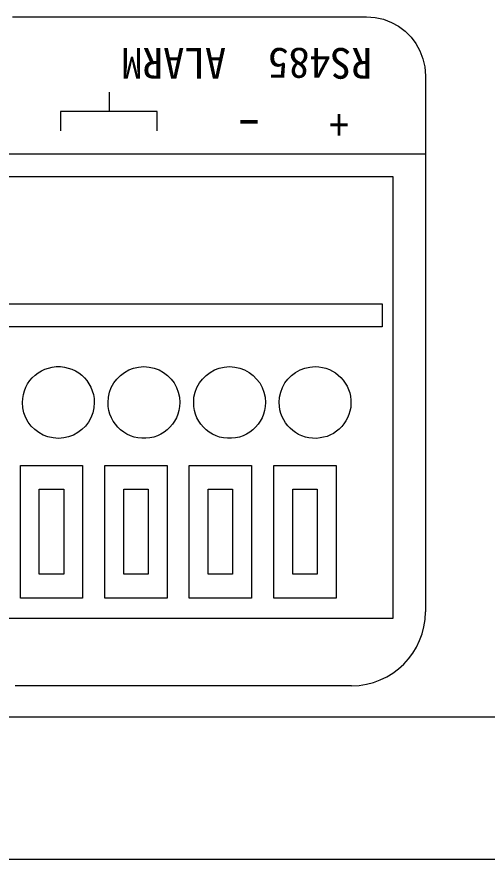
# Model space of a CAD drawing. Units: millimetres on the paper. Extents: x -139 to 141, y -98 to 91.
# Drawn here: x -20.29 to -16.87, y 60.87 to 67.01 of the extents above; entities that cross this region are included whole.
import ezdxf
from ezdxf.enums import TextEntityAlignment as Align

# ---------------------------------------------------------------- set-up
doc = ezdxf.new("R2010")
doc.units = ezdxf.units.MM
doc.layers.add('0-1_外形線', color=4, linetype='Continuous')
doc.styles.add('Arial Narrow', font='')
doc.styles.add('ＭＳ ゴシック', font='')
doc.styles.get('Arial Narrow').set_extended_font_data('Arial Narrow')
doc.styles.get('ＭＳ ゴシック').set_extended_font_data('MS Gothic')

msp = doc.modelspace()

# ---------------------------------------------------------------- linework, layer by layer
at = {"layer": '0-1_外形線'}
for p, q in [((-17.744, 67.011), (-17.744, 67.011)), ((-19.619, 66.461), (-19.619, 66.32)), ((-9.805, 61.905), (-20.218, 61.905)), ((-35.379, 60.871), (39.3, 60.871))]:
    msp.add_line(p, q, dxfattribs=at)
for points in [[(-20.323, 67.011), (-20.232, 67.011), (-20.141, 67.011), (-20.051, 67.011), (-19.962, 67.011), (-19.875, 67.011)], [(-19.875, 67.011), (-19.788, 67.011), (-19.702, 67.011), (-19.618, 67.011), (-19.535, 67.011), (-19.453, 67.011), (-19.412, 67.011), (-19.372, 67.011), (-19.332, 67.011), (-19.293, 67.011), (-19.253, 67.011), (-19.215, 67.011), (-19.176, 67.011), (-19.138, 67.011), (-19.101, 67.011), (-19.063, 67.011), (-19.026, 67.011), (-18.99, 67.011), (-18.954, 67.011), (-18.918, 67.011), (-18.883, 67.011), (-18.848, 67.011), (-18.813, 67.011), (-18.779, 67.011), (-18.746, 67.011), (-18.712, 67.011), (-18.68, 67.011), (-18.647, 67.011), (-18.616, 67.011), (-18.584, 67.011), (-18.553, 67.011), (-18.523, 67.011), (-18.493, 67.011), (-18.464, 67.011), (-18.435, 67.011), (-18.406, 67.011), (-18.379, 67.011), (-18.351, 67.011), (-18.324, 67.011), (-18.298, 67.011)], [(-18.298, 67.011), (-18.272, 67.011), (-18.247, 67.011), (-18.222, 67.011), (-18.198, 67.011), (-18.174, 67.011), (-18.151, 67.011), (-18.129, 67.011), (-18.107, 67.011), (-18.085, 67.011), (-18.065, 67.011), (-18.044, 67.011), (-18.025, 67.011), (-18.006, 67.011), (-17.987, 67.011), (-17.97, 67.011), (-17.953, 67.011), (-17.936, 67.011), (-17.92, 67.011), (-17.905, 67.011), (-17.89, 67.011), (-17.876, 67.011), (-17.863, 67.011), (-17.851, 67.011), (-17.839, 67.011), (-17.827, 67.011), (-17.817, 67.011), (-17.807, 67.011), (-17.798, 67.011), (-17.789, 67.011), (-17.781, 67.011), (-17.774, 67.011), (-17.768, 67.011), (-17.762, 67.011), (-17.758, 67.011), (-17.753, 67.011), (-17.75, 67.011), (-17.747, 67.011), (-17.745, 67.011), (-17.744, 67.011)], [(-17.744, 67.011), (-17.681, 67.007), (-17.62, 66.993), (-17.563, 66.971), (-17.511, 66.942), (-17.463, 66.906), (-17.42, 66.863), (-17.384, 66.816), (-17.355, 66.763), (-17.333, 66.706), (-17.32, 66.646), (-17.315, 66.582)], [(-17.315, 66.582), (-17.315, 66.576), (-17.315, 66.558), (-17.315, 66.529), (-17.315, 66.493), (-17.315, 66.449), (-17.315, 66.401), (-17.315, 66.296), (-17.315, 66.191), (-17.315, 66.142), (-17.315, 66.099), (-17.315, 66.062), (-17.315, 66.034), (-17.315, 66.016), (-17.315, 66.009)], [(-19.271, 66.179), (-19.271, 66.32), (-19.975, 66.32), (-19.975, 66.179)], [(-19.379, 66.009), (-19.426, 66.009), (-19.472, 66.009), (-19.519, 66.009), (-19.567, 66.009), (-19.614, 66.009), (-19.662, 66.009), (-19.759, 66.009), (-19.857, 66.009), (-19.956, 66.009), (-20.055, 66.009), (-20.156, 66.009), (-20.258, 66.009), (-20.361, 66.009)], [(-17.897, 66.009), (-17.925, 66.009), (-17.954, 66.009), (-17.984, 66.009), (-18.014, 66.009), (-18.045, 66.009), (-18.076, 66.009), (-18.108, 66.009), (-18.14, 66.009), (-18.173, 66.009), (-18.207, 66.009), (-18.241, 66.009), (-18.275, 66.009), (-18.31, 66.009), (-18.346, 66.009), (-18.382, 66.009), (-18.418, 66.009), (-18.455, 66.009), (-18.493, 66.009), (-18.531, 66.009), (-18.569, 66.009), (-18.608, 66.009), (-18.648, 66.009), (-18.687, 66.009), (-18.728, 66.009), (-18.768, 66.009), (-18.809, 66.009), (-18.851, 66.009), (-18.893, 66.009), (-18.935, 66.009), (-18.978, 66.009), (-19.021, 66.009), (-19.064, 66.009), (-19.108, 66.009), (-19.153, 66.009), (-19.197, 66.009), (-19.242, 66.009), (-19.288, 66.009), (-19.333, 66.009), (-19.379, 66.009)], [(-17.315, 66.009), (-17.315, 66.009), (-17.317, 66.009), (-17.319, 66.009), (-17.322, 66.009), (-17.325, 66.009), (-17.33, 66.009), (-17.335, 66.009), (-17.342, 66.009), (-17.349, 66.009), (-17.356, 66.009), (-17.365, 66.009), (-17.374, 66.009), (-17.384, 66.009), (-17.395, 66.009), (-17.407, 66.009), (-17.419, 66.009), (-17.432, 66.009), (-17.446, 66.009), (-17.461, 66.009), (-17.476, 66.009), (-17.492, 66.009), (-17.509, 66.009), (-17.527, 66.009), (-17.545, 66.009), (-17.564, 66.009), (-17.583, 66.009), (-17.603, 66.009), (-17.624, 66.009), (-17.646, 66.009), (-17.668, 66.009), (-17.691, 66.009), (-17.715, 66.009), (-17.739, 66.009), (-17.763, 66.009), (-17.789, 66.009), (-17.815, 66.009), (-17.842, 66.009), (-17.869, 66.009), (-17.897, 66.009)], [(-17.315, 66.009), (-17.315, 66.009), (-17.315, 66.008), (-17.315, 66.005), (-17.315, 66.003), (-17.315, 65.999), (-17.315, 65.995), (-17.315, 65.989), (-17.315, 65.983), (-17.315, 65.977), (-17.315, 65.969), (-17.315, 65.961), (-17.315, 65.952), (-17.315, 65.932), (-17.315, 65.91), (-17.315, 65.884), (-17.315, 65.856), (-17.315, 65.826), (-17.315, 65.793), (-17.315, 65.757), (-17.315, 65.72), (-17.315, 65.68), (-17.315, 65.638), (-17.315, 65.594), (-17.315, 65.548), (-17.315, 65.5), (-17.315, 65.45), (-17.315, 65.399), (-17.315, 65.346), (-17.315, 65.291), (-17.315, 65.235), (-17.315, 65.177), (-17.315, 65.118), (-17.315, 65.058), (-17.315, 64.997), (-17.315, 64.934), (-17.315, 64.871), (-17.315, 64.806), (-17.315, 64.741), (-17.315, 64.608)], [(-17.315, 64.608), (-17.315, 64.473), (-17.315, 64.336), (-17.315, 64.197), (-17.315, 63.919), (-17.315, 63.781), (-17.315, 63.644), (-17.315, 63.51), (-17.315, 63.443), (-17.315, 63.377), (-17.315, 63.312), (-17.315, 63.248), (-17.315, 63.185), (-17.315, 63.123), (-17.315, 63.062), (-17.315, 63.003), (-17.315, 62.944), (-17.315, 62.887), (-17.315, 62.832), (-17.315, 62.777), (-17.315, 62.725), (-17.315, 62.674)], [(-20.252, 64.2), (-20.25, 64.229), (-20.245, 64.258), (-20.237, 64.285), (-20.227, 64.311), (-20.214, 64.336), (-20.198, 64.359), (-20.18, 64.38), (-20.16, 64.399), (-20.138, 64.416), (-20.114, 64.43), (-20.089, 64.442), (-20.062, 64.451), (-20.034, 64.458), (-20.005, 64.461), (-19.975, 64.461), (-19.946, 64.458), (-19.918, 64.451), (-19.892, 64.442), (-19.866, 64.43), (-19.842, 64.416), (-19.82, 64.399), (-19.8, 64.38), (-19.782, 64.359), (-19.767, 64.336), (-19.753, 64.311), (-19.743, 64.285), (-19.735, 64.258), (-19.73, 64.229), (-19.729, 64.2)], [(-19.628, 64.2), (-19.625, 64.238), (-19.617, 64.275), (-19.604, 64.31), (-19.586, 64.342), (-19.564, 64.371), (-19.538, 64.397), (-19.509, 64.419), (-19.477, 64.437), (-19.442, 64.45), (-19.405, 64.458), (-19.366, 64.461)], [(-19.366, 64.461), (-19.328, 64.458), (-19.291, 64.45), (-19.256, 64.437), (-19.224, 64.419), (-19.195, 64.397), (-19.169, 64.371), (-19.147, 64.342), (-19.129, 64.31), (-19.116, 64.275), (-19.108, 64.238), (-19.105, 64.2)], [(-19.004, 64.2), (-19.002, 64.238), (-18.993, 64.275), (-18.98, 64.31), (-18.962, 64.342), (-18.94, 64.371), (-18.914, 64.397), (-18.885, 64.419), (-18.853, 64.437), (-18.818, 64.45), (-18.781, 64.458), (-18.743, 64.461)], [(-18.743, 64.461), (-18.704, 64.458), (-18.667, 64.45), (-18.633, 64.437), (-18.6, 64.419), (-18.571, 64.397), (-18.545, 64.371), (-18.523, 64.342), (-18.506, 64.31), (-18.492, 64.275), (-18.484, 64.238), (-18.481, 64.2)], [(-18.301, 64.012), (-18.319, 64.03), (-18.334, 64.051), (-18.348, 64.073), (-18.359, 64.096), (-18.369, 64.12), (-18.375, 64.146), (-18.379, 64.172), (-18.381, 64.2), (-18.378, 64.238), (-18.37, 64.275), (-18.356, 64.31), (-18.339, 64.342), (-18.317, 64.371), (-18.291, 64.397), (-18.262, 64.419), (-18.229, 64.437), (-18.195, 64.45), (-18.158, 64.458), (-18.119, 64.461)], [(-18.119, 64.461), (-18.092, 64.46), (-18.065, 64.456), (-18.04, 64.449), (-18.015, 64.44), (-17.992, 64.428), (-17.97, 64.415), (-17.95, 64.399), (-17.931, 64.382), (-17.914, 64.362), (-17.899, 64.341), (-17.886, 64.319), (-17.876, 64.295), (-17.867, 64.271), (-17.862, 64.245), (-17.858, 64.218), (-17.858, 64.191), (-17.86, 64.163), (-17.865, 64.137), (-17.873, 64.112), (-17.883, 64.088), (-17.895, 64.065), (-17.909, 64.044), (-17.925, 64.024), (-17.944, 64.006), (-17.963, 63.99), (-17.985, 63.975), (-18.008, 63.963), (-18.032, 63.953), (-18.057, 63.946), (-18.083, 63.941), (-18.11, 63.938), (-18.137, 63.939), (-18.164, 63.942), (-18.19, 63.948), (-18.215, 63.956), (-18.239, 63.967), (-18.261, 63.98), (-18.282, 63.995), (-18.301, 64.012)], [(-19.99, 63.938), (-20.029, 63.941), (-20.066, 63.949), (-20.1, 63.962), (-20.133, 63.98), (-20.162, 64.002), (-20.188, 64.028), (-20.21, 64.057), (-20.227, 64.089), (-20.241, 64.124), (-20.249, 64.161), (-20.252, 64.2)], [(-19.729, 64.2), (-19.731, 64.161), (-19.74, 64.124), (-19.753, 64.089), (-19.771, 64.057), (-19.793, 64.028), (-19.819, 64.002), (-19.848, 63.98), (-19.88, 63.962), (-19.915, 63.949), (-19.951, 63.941), (-19.99, 63.938)], [(-19.105, 64.2), (-19.107, 64.17), (-19.111, 64.142), (-19.119, 64.114), (-19.13, 64.088), (-19.143, 64.064), (-19.159, 64.041), (-19.177, 64.02), (-19.197, 64.001), (-19.219, 63.984), (-19.243, 63.969), (-19.268, 63.957), (-19.295, 63.948), (-19.323, 63.942), (-19.352, 63.939), (-19.381, 63.939), (-19.41, 63.942), (-19.438, 63.948), (-19.465, 63.957), (-19.49, 63.969), (-19.514, 63.984), (-19.536, 64.001), (-19.556, 64.02), (-19.574, 64.041), (-19.59, 64.064), (-19.603, 64.088), (-19.614, 64.114), (-19.622, 64.142), (-19.626, 64.17), (-19.628, 64.2)], [(-18.481, 64.2), (-18.483, 64.17), (-18.488, 64.142), (-18.496, 64.114), (-18.506, 64.088), (-18.519, 64.064), (-18.535, 64.041), (-18.553, 64.02), (-18.573, 64.001), (-18.595, 63.984), (-18.619, 63.969), (-18.644, 63.957), (-18.671, 63.948), (-18.699, 63.942), (-18.728, 63.939), (-18.758, 63.939), (-18.787, 63.942), (-18.815, 63.948), (-18.841, 63.957), (-18.867, 63.969), (-18.891, 63.984), (-18.913, 64.001), (-18.933, 64.02), (-18.951, 64.041), (-18.966, 64.064), (-18.98, 64.088), (-18.99, 64.114), (-18.998, 64.142), (-19.003, 64.17), (-19.004, 64.2)], [(-20.092, 62.135), (-20.162, 62.135), (-20.305, 62.135)], [(-17.854, 62.135), (-17.894, 62.135), (-17.936, 62.135), (-17.979, 62.135), (-18.023, 62.135), (-18.068, 62.135), (-18.113, 62.135), (-18.16, 62.135), (-18.208, 62.135), (-18.257, 62.135), (-18.307, 62.135), (-18.358, 62.135), (-18.409, 62.135), (-18.462, 62.135), (-18.516, 62.135), (-18.57, 62.135), (-18.625, 62.135), (-18.681, 62.135), (-18.738, 62.135), (-18.796, 62.135), (-18.854, 62.135), (-18.914, 62.135), (-18.974, 62.135), (-19.034, 62.135), (-19.096, 62.135), (-19.158, 62.135), (-19.221, 62.135), (-19.284, 62.135), (-19.348, 62.135), (-19.413, 62.135), (-19.479, 62.135), (-19.545, 62.135), (-19.611, 62.135), (-19.678, 62.135), (-19.746, 62.135), (-19.814, 62.135), (-19.883, 62.135), (-19.952, 62.135), (-20.022, 62.135), (-20.092, 62.135)], [(-16.53, 61.905), (-16.938, 61.905), (-17.345, 61.905), (-17.753, 61.905), (-17.956, 61.905), (-18.16, 61.905), (-18.363, 61.905), (-18.566, 61.905), (-18.769, 61.905), (-18.972, 61.905), (-19.174, 61.905), (-19.376, 61.905), (-19.578, 61.905), (-19.679, 61.905), (-19.78, 61.905), (-19.88, 61.905), (-19.981, 61.905), (-20.081, 61.905), (-20.181, 61.905), (-20.282, 61.905), (-20.382, 61.905)]]:
    msp.add_lwpolyline(points, dxfattribs=at)
for points in [[(-26.578, 65.848), (-17.552, 65.848), (-17.552, 62.625), (-26.133, 62.625), (-26.133, 63.307), (-26.578, 63.297)], [(-26.528, 64.919), (-17.631, 64.919), (-17.631, 64.751), (-26.528, 64.751)], [(-20.267, 63.741), (-19.813, 63.741), (-19.813, 62.774), (-20.267, 62.774)], [(-19.651, 63.741), (-19.197, 63.741), (-19.197, 62.774), (-19.651, 62.774)], [(-19.036, 63.741), (-18.582, 63.741), (-18.582, 62.774), (-19.036, 62.774)], [(-18.42, 63.741), (-17.966, 63.741), (-17.966, 62.774), (-18.42, 62.774)], [(-20.129, 63.567), (-19.951, 63.567), (-19.951, 62.948), (-20.129, 62.948)], [(-19.513, 63.567), (-19.336, 63.567), (-19.336, 62.948), (-19.513, 62.948)], [(-18.898, 63.567), (-18.72, 63.567), (-18.72, 62.948), (-18.898, 62.948)], [(-18.282, 63.567), (-18.104, 63.567), (-18.104, 62.948), (-18.282, 62.948)]]:
    msp.add_lwpolyline(points, close=True, dxfattribs=at)
msp.add_arc((-17.854, 62.674), 0.5389, 270, 360, dxfattribs=at)

# ---------------------------------------------------------------- texts
for s, style, p in [('RS485  ALARM', 'ＭＳ ゴシック', (-17.703, 66.851)), ('  +    ', 'Arial Narrow', (-17.728, 66.399))]:
    msp.add_text(s, height=0.2238, rotation=180, dxfattribs=dict(at, style=style)).set_placement(p, align=Align.BOTTOM_LEFT)
at = {"layer": '0-1_外形線', "style": 'Arial Narrow', "width": 2}
msp.add_text('-', height=0.2238, rotation=180, dxfattribs=at).set_placement((-18.516, 66.399), align=Align.BOTTOM_LEFT)

doc.saveas('drawing.dxf')
